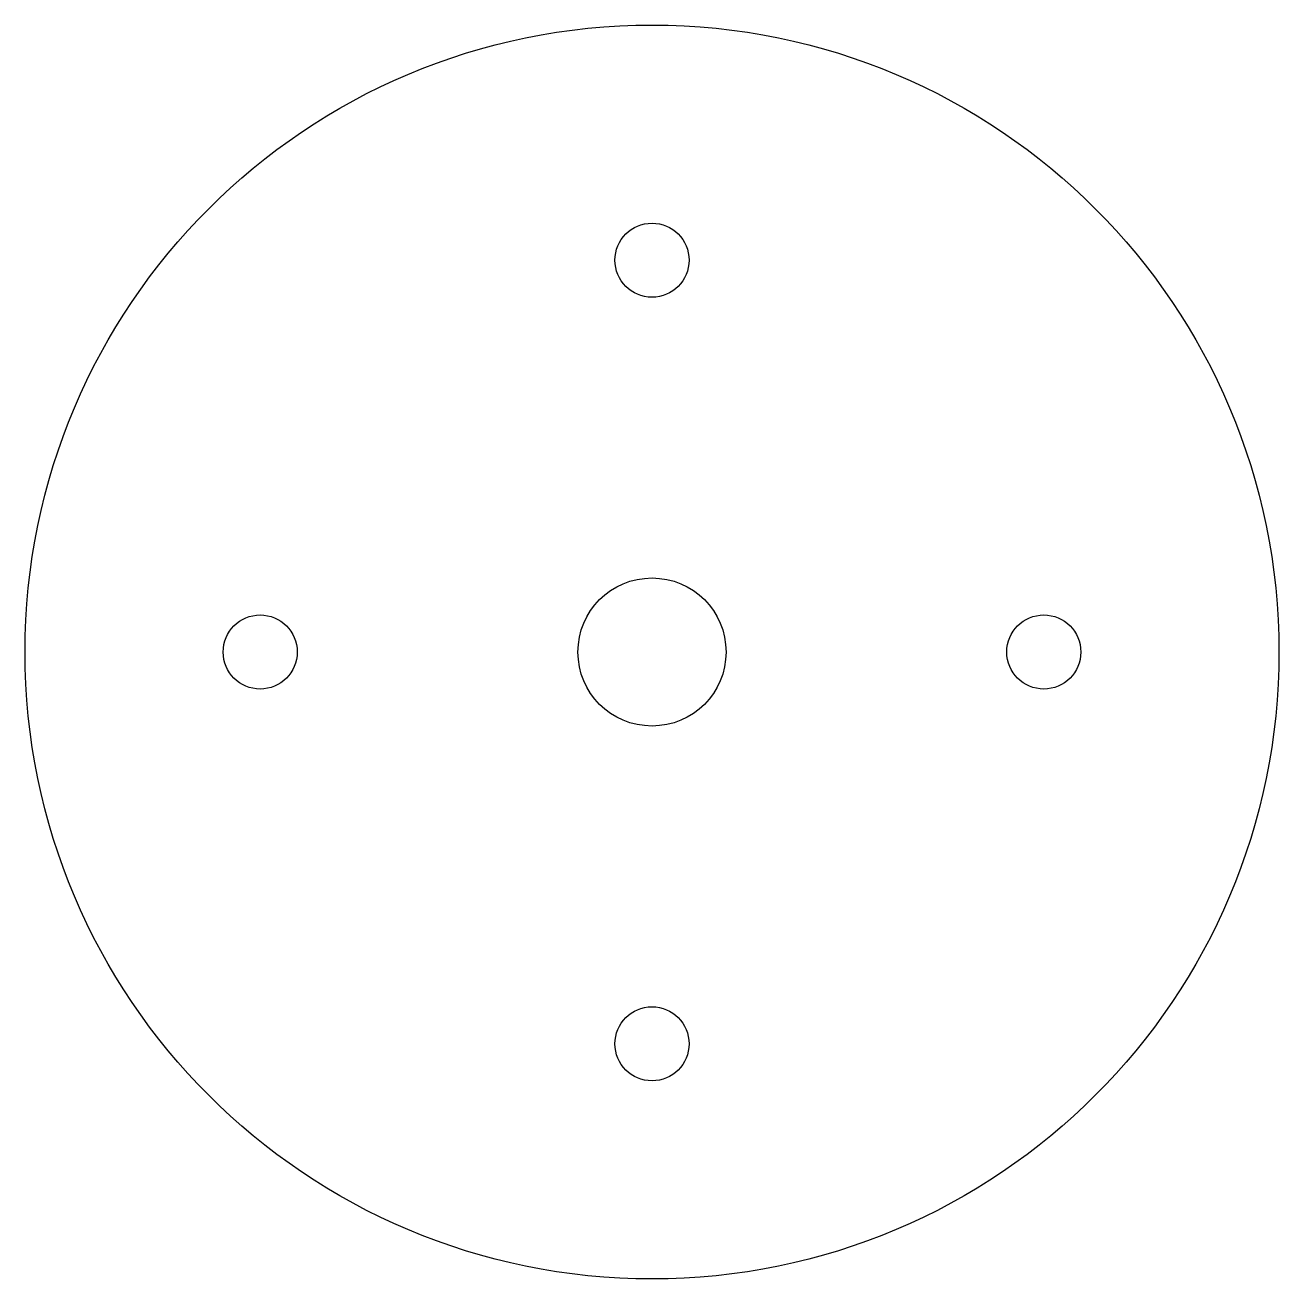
# Model space of a CAD drawing. Header units: millimetres. Extents: x -51 to 51, y -51 to 51.
import ezdxf

# ---------------------------------------------------------------- set-up
doc = ezdxf.new("R2010")
doc.units = ezdxf.units.MM
doc.layers.get('0').update_dxf_attribs({"linetype": 'CONTINUOUS'})

msp = doc.modelspace()

# ---------------------------------------------------------------- linework, layer by layer
for centre, radius in [((0, 0), 50.8), ((0, 31.75), 3), ((0, 0), 6), ((-31.75, 0), 3), ((31.75, 0), 3), ((0, -31.75), 3)]:
    msp.add_circle(centre, radius)

doc.saveas('drawing.dxf')
